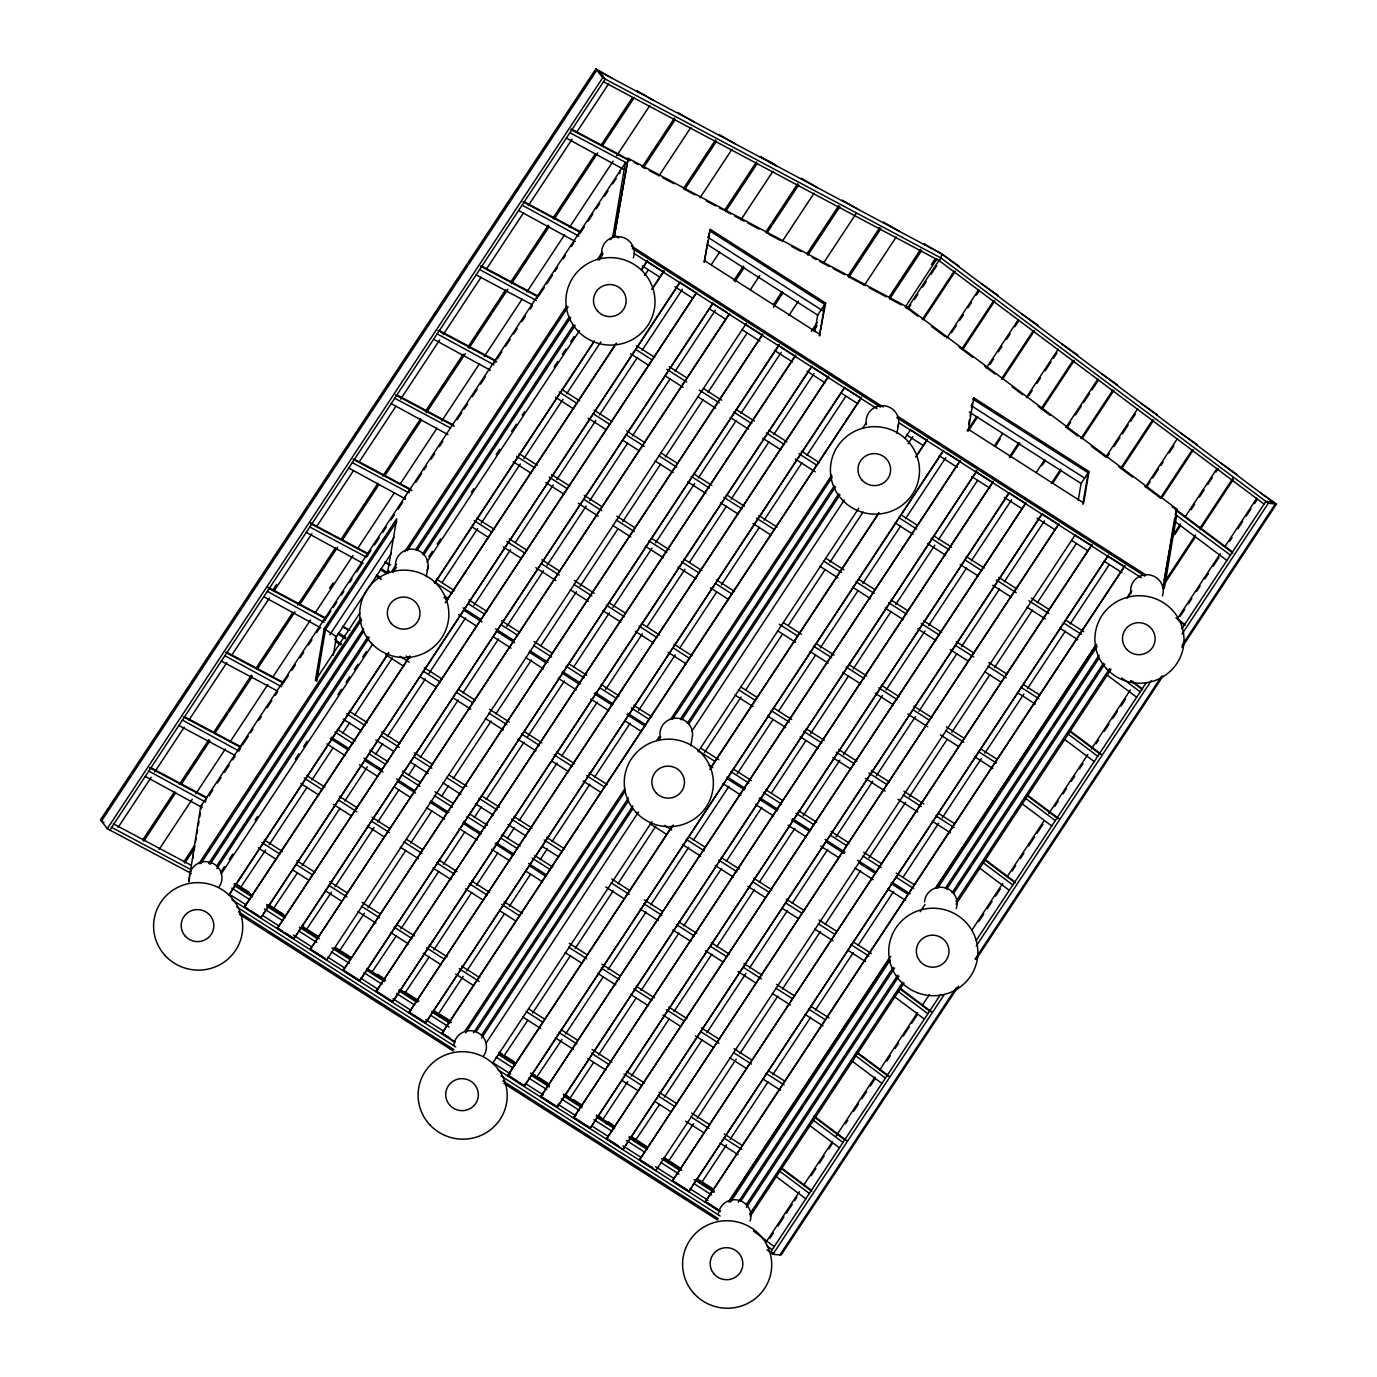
<?xml version="1.0" encoding="UTF-8"?>
<svg xmlns="http://www.w3.org/2000/svg" width="1377" height="1377" viewBox="0 0 1377 1377"><rect width="100%" height="100%" fill="white"/><g stroke="black" fill="none" stroke-linecap="round" stroke-linejoin="round"><path stroke-width="1.5" d="M569.889 132.726L625.64 162.434L200.663 806.561L188.752 881.9L189.458 877.717M190.164 873.534L190.869 869.369M192.642 858.921L193.348 854.738M194.054 850.556L194.759 846.373M195.465 842.19L196.171 838.025M196.877 833.842L197.599 829.66M198.305 825.477L199.011 821.294M199.717 817.112L200.422 812.946M201.128 808.764L201.834 804.581M206.223 797.937L205.517 802.051L148.802 771.068M209.201 795.889L209.752 792.567M239.271 750.293L239.839 746.971M239.977 749.208L240.545 745.904M240.889 887.012L265.641 850.057M680.307 282.01L260.821 917.908L244.469 906.754L409.898 655.968M282.44 684.851L283.008 681.529M260.821 917.908L679.222 283.18M273.799 908.063L297.38 872.898M324.903 620.476L325.471 617.154M385.612 574.089L387.935 570.543L396.696 518.785L324.163 628.755L315.402 680.513L359.862 613.109M316.727 681.34L325.471 629.599L396.869 521.367M713.217 303.06L293.749 938.959L277.276 928.425L695.695 293.697M333.303 655.245L336.453 636.622L324.163 628.755M293.749 938.959L712.15 304.231M366.661 557.186L367.229 553.864M367.366 556.101L367.934 552.779M746.248 323.475L326.676 960.01L310.204 949.476L728.605 314.748M404.89 499.249L405.44 495.927M409.124 492.811L409.692 489.489M779.072 345.162L359.586 981.061L343.131 970.527L762.72 334.009M426.302 576.774L428.058 566.343M359.586 981.061L779.175 344.525M372.582 971.215L396.146 936.05M812 366.213L392.514 1002.112L376.059 991.578L795.631 355.059M494.756 362.994L495.324 359.672M392.514 1002.112L809.745 369.156M405.492 992.266L429.073 957.101M844.91 387.264L425.441 1023.163L408.969 1012.629L828.558 376.11M537.219 298.62L537.787 295.298M425.441 1023.163L843.843 388.417M455.064 1042.096L442 1033.06L861.486 397.161M619.667 173.64L620.235 170.318M610.545 239.65L612.92 236.069L625.296 162.865L626.621 163.708L625.64 162.434M612.92 236.069L614.228 236.913L628.17 158.303L907.047 306.933L1176.887 509.146L1162.963 587.738L1164.271 588.581L1176.647 515.377L1175.338 514.55L1230.453 555.069M614.228 236.913L628.17 158.303M943.693 450.417L524.207 1086.315L507.855 1075.144L672.096 826.166M524.207 1086.315L942.608 451.57M537.185 1076.453L561.936 1039.497M976.603 471.468L557.134 1107.366L540.662 1096.832L960.251 460.314M557.134 1107.366L976.723 470.831M707.778 241.061L704.198 262.267L710.377 229.425L825.615 303.095L819.435 335.936L824.771 304.386M708.466 237.016L709.189 232.782M1009.53 492.518L590.062 1128.417L573.589 1117.883L993.178 481.365M590.062 1128.417L1008.463 493.672M1042.458 513.569L622.972 1149.468L606.517 1138.934L1024.918 504.206M690.789 745.818L692.562 735.387A16.335 16.008 9.6 0 0 675.264 718.174A16.335 16.008 9.6 0 0 660.254 737.143M622.972 1149.468L1041.373 514.723M635.967 1139.605L659.531 1104.457M1075.385 534.62L655.9 1170.519L639.444 1159.985L1057.846 525.257M668.878 1160.656L693.629 1123.701M814.891 331.668L817.68 315.109L825.615 303.095M1108.296 555.671L688.827 1191.553L672.355 1181.036L1091.944 544.517M688.827 1191.553L1108.416 555.034M720.102 1211.553L705.385 1201.45L1124.871 565.568M896.943 433.307L898.716 422.877M104.032 822.465L101.468 821.105L596.861 70.124L941.713 253.902L941.007 258.015L939.234 260.683L603.505 81.759M968.651 424.357L969.425 419.813M970.079 415.94L970.819 411.534M971.491 407.523L972.214 403.254M973.763 397.815L968.427 429.366L1083.665 503.053L1089 471.502L973.763 397.815L972.919 399.106L1088.226 472.827M1078.277 500.075L1081.065 483.516L1089 471.502M1082.821 504.343L1088.157 472.776M1162.963 587.738L1163.668 583.555M1164.236 580.182L1174.701 518.32M1175.321 514.602L1176.887 509.146M612.266 78.317L595.897 68.85L100.487 819.831L107.303 828.696L191.437 873.534M107.303 828.696L602.713 77.714L595.897 68.85M109.867 830.073L605.278 79.074L599.425 71.484M273.145 589.666L276.691 584.296M118.043 827.525L151.16 777.334M154.706 771.963L184.26 727.142M188.993 719.982L226.826 662.63M231.56 655.452L269.393 598.1M274.126 590.94L311.959 533.57M316.676 526.41L353.338 470.848M359.242 461.88L395.905 406.318M400.638 399.158L439.642 339.999M443.187 334.628L481.038 277.276M486.942 268.308L523.587 212.746M528.32 205.586L572.075 139.266M576.791 132.089L608.72 83.704M142.743 839.936L174.672 791.551M179.406 784.374L208.96 739.569M213.693 732.392L251.526 675.04M256.26 667.879L292.905 612.317M297.639 605.14L335.472 547.788M341.376 538.82L378.038 483.258M382.772 476.098L420.605 418.746M425.321 411.568L463.171 354.216M467.887 347.038L505.72 289.686M510.454 282.526L548.287 225.174M553.02 217.996L595.587 153.467M601.491 144.516L632.232 97.905M143.724 841.209L175.636 792.808M181.557 783.84L209.941 740.826M214.657 733.666L252.49 676.314M257.224 669.136L295.057 611.784M299.79 604.606L337.623 547.254M342.357 540.094L379.002 484.532M384.923 475.564L421.569 420.002M426.302 412.842L465.323 353.682M468.868 348.312L507.889 289.17M511.435 283.782L549.268 226.43M554.002 219.27L597.738 152.95M602.472 145.773L634.401 97.388M329.585 588.254L333.131 582.884M159.13 849.42L192.229 799.228M195.775 793.858L225.329 749.036M230.062 741.876L267.895 684.524M272.629 677.346L310.462 619.994M315.195 612.817L353.028 555.465M357.762 548.304L394.407 492.742M400.328 483.775L436.974 428.213M441.707 421.052L479.54 363.683M484.274 356.523L522.107 299.17M526.84 291.993L564.673 234.641M569.389 227.463L613.144 161.161M616.689 155.773L649.789 105.599M209.27 795.424L212.798 790.071M217.497 782.962L221.026 777.626M224.537 772.273L229.236 765.164M232.765 759.811L235.106 756.266M242.421 745.181L248.29 736.265M250.648 732.702L253.007 729.139M258.876 720.223L261.234 716.66M267.104 707.744L271.82 700.618M275.348 695.265L277.689 691.702M283.696 682.596L288.413 675.47M291.941 670.117L295.47 664.764M300.169 657.638L303.697 652.285M308.396 645.159L311.925 639.806M316.624 632.68L320.152 627.327M324.989 620.011L330.876 611.095M333.217 607.532L336.745 602.179M341.462 595.053L343.802 591.49M349.689 582.574L352.03 579.011M356.746 571.868L362.616 562.952M367.452 555.637L370.981 550.284M374.51 544.948L379.209 537.805M382.737 532.469L386.266 527.116M390.965 519.99L394.493 514.637M398.022 509.283L402.738 502.157M415.802 482.346L421.672 473.447M424.03 469.867L426.388 466.304M431.087 459.178L434.616 453.825M439.315 446.699L442.843 441.346M457.078 419.761L461.794 412.635M464.135 409.072L467.664 403.719M472.363 396.593L477.079 389.45M480.607 384.114L485.306 376.971M497.2 358.967L501.899 351.824M505.428 346.488L510.127 339.344M513.655 334.009L517.184 328.655M521.883 321.529L525.412 316.176M530.128 309.05L532.469 305.47M538.476 296.365L544.363 287.466M546.721 283.886L552.59 274.987M554.948 271.407L557.289 267.844M563.176 258.928L565.534 255.365M571.403 246.449L573.761 242.886M579.769 233.78L584.468 226.654M587.996 221.301L592.712 214.175M596.224 208.822L599.752 203.486M604.469 196.343L607.997 190.99M612.696 183.864L616.225 178.511M329.757 634.917L394.166 537.305M183.829 861.83L194.467 845.702M642.577 166.393L674.489 118.009M184.793 863.086L194.26 848.748M643.541 167.667L675.47 119.283M335.248 638.429L391.447 553.227M198.925 863.637L360.981 617.98M391.739 571.369L396.456 564.191M404.735 551.643L566.79 305.987M597.549 259.375L602.265 252.198M613.109 235.811L614.882 233.126M200.835 863.586L361.703 619.719M393.047 572.212L396.008 567.72M407.248 550.697L568.099 306.83M598.857 260.219L603.006 253.936M658.946 175.877L690.875 127.476M208.684 863.499L363.648 628.618M415.682 549.716L569.458 316.607M210.01 864.343L363.769 631.251M417.007 550.559L570.767 317.45M216.671 866.064L368.072 636.553M422.498 554.07L573.899 324.559M216.809 868.698L369.397 637.396M423.806 554.914L575.207 325.385M220.888 872.002L224.434 866.632M229.167 859.455L232.713 854.084M255.158 820.055L257.516 816.475M295.332 759.157L298.878 753.787M303.611 746.609L307.157 741.239M337.864 694.662L341.41 689.292M346.143 682.131L349.689 676.761M354.423 669.583L357.968 664.213M362.685 657.053L366.23 651.682M428.849 556.738L432.395 551.368M437.129 544.208L440.674 538.82M471.399 492.26L473.757 488.68M496.219 454.634L499.748 449.263M511.573 431.345L516.306 424.185M522.21 415.234L524.568 411.654M554.105 366.867L557.651 361.497M562.384 354.337L565.93 348.949M570.646 341.789L574.192 336.418M221.112 873.999L372.513 644.488M426.922 562.005L579.51 330.687M683.646 188.288L715.575 139.903M684.627 189.561L716.539 141.16M229.184 894.43L388.71 652.612M434.788 582.764L594.313 340.945M641.579 269.29L647.483 260.339M229.081 895.067L388.607 653.249M434.684 583.383L594.21 341.565M641.475 269.926L647.379 260.959M269.186 844.669L307.105 787.196M311.839 780.019L333.165 747.694M342.632 733.321L349.741 722.546M354.491 715.369L392.393 657.896M442.155 582.471L477.681 528.596M481.244 523.208L520.334 463.946M523.897 458.558L562.986 399.296M566.532 393.908L600.888 341.823M644.729 275.383L648.274 269.995M700.032 197.772L731.944 149.37M446.527 600.441L615.502 344.302M652.13 288.774L663.955 270.856M244.366 907.374L409.795 656.605M445.236 602.868L616.569 343.131M652.027 289.394L663.834 271.493M709.534 230.699L710.377 229.425M724.56 210.32L756.489 161.918M725.524 211.593L757.453 163.192M302.114 865.72L340.016 808.247M344.766 801.07L367.263 766.937M375.56 754.372L382.668 743.597M387.402 736.42L425.321 678.947M428.867 673.56L465.598 617.894M473.895 605.312L510.609 549.647M515.342 542.469L553.261 484.997M556.807 479.609L595.914 420.346M599.46 414.959L637.362 357.486M642.112 350.309L682.39 289.256M711.375 264.608L719.655 252.06M740.929 219.786L772.858 171.402M277.276 928.425L696.762 292.544M733.872 280.46L743.339 266.122M765.801 232.076L797.713 183.675M331.478 892.158L306.727 929.114L318.259 936.48M335.041 886.771L374.131 827.508M377.677 822.121L399.003 789.796M408.487 775.423L415.596 764.648M420.329 757.47L458.231 699.998M462.982 692.82L498.526 638.945M506.805 626.363L543.536 570.698M547.082 565.31L586.189 506.047M589.735 500.66L627.637 443.187M632.387 436.01L670.289 378.537M675.04 371.36L715.317 310.307M734.853 281.734L744.303 267.396M766.765 233.333L798.694 184.948M310.204 949.476L729.69 313.595M750.258 289.945L759.708 275.607M782.17 241.543L814.1 193.159M339.534 950.922L364.406 913.209M367.952 907.822L405.871 850.349M410.604 843.172L431.93 810.846M441.415 796.474L448.506 785.699M453.257 778.521L491.159 721.049M495.892 713.871L531.436 659.996M540.92 645.624L576.464 591.749M580.01 586.361L617.929 528.888M622.662 521.711L660.564 464.238M665.315 457.061L703.217 399.588M707.95 392.411L747.057 333.148M773.771 304.145L782.05 291.597M806.87 253.97L838.8 205.569M773.564 307.209L783.014 292.871M807.851 255.227L839.763 206.843M343.131 970.527L762.617 334.645M788.969 315.419L798.419 301.081M823.257 263.437L856.356 213.246M400.879 928.873L438.798 871.4M443.532 864.222L464.858 831.897M474.325 817.525L481.434 806.75M486.184 799.572L524.086 742.1M527.632 736.712L564.363 681.047M573.848 666.675L609.374 612.799M612.937 607.412L652.027 548.149M655.59 542.762L694.679 483.499M698.225 478.112L736.144 420.639M740.878 413.461L781.155 352.409M811.294 331.409L817.215 322.459M847.957 275.848L879.869 227.463M376.059 991.578L795.527 355.696M813.446 330.893L816.991 325.506M848.92 277.121L880.85 228.72M864.326 285.332L896.255 236.93M433.807 949.923L471.709 892.451M476.459 885.273L497.768 852.948M507.252 838.576L514.361 827.801M519.095 820.623L557.014 763.151M561.747 755.973L597.291 702.098M605.587 689.516L642.302 633.85M647.035 626.673L684.954 569.2M689.688 562.023L726.419 506.34M731.153 499.162L769.054 441.69M773.805 434.512L814.082 373.46M408.969 1012.629L828.455 376.747M888.767 297.604L920.697 249.22M889.749 298.878L921.661 250.476M931.368 264.591L934.914 259.22M463.171 976.362L438.299 1014.074L435.132 1011.2M466.734 970.974L504.636 913.502M509.37 906.324L530.696 873.999M540.18 859.627L547.289 848.852M552.022 841.674L589.924 784.202M594.675 777.024L630.201 723.149M638.498 710.566L675.229 654.901M679.963 647.724L716.694 592.041M721.428 584.864L759.329 527.391M764.08 520.213L801.982 462.741M806.715 455.563L845.822 396.301M937.066 258.687L905.154 307.088L906.204 308.224L907.047 306.933M907.288 308.448L939.217 260.064M908.459 308.551L910.817 304.971M914.362 299.601L917.925 294.213M922.642 287.053L926.187 281.683M930.921 274.505L936.842 265.537M441.897 1033.679L861.382 397.781M922.194 319.619L954.106 271.235M923.365 319.722L955.277 271.338M465.099 1030.908L624.797 788.832M656.726 740.43L659.084 736.833M670.926 718.914L831.794 475.048M862.536 428.436L866.081 423.049M465.65 1032.905L625.33 790.828M658.447 740.619L660.822 737.039M672.647 719.104L832.328 477.044M473.499 1032.819L628.446 797.92M680.496 719.035L834.273 485.926M475.994 1031.872L628.583 800.571M681.822 719.878L835.581 486.769M481.485 1035.384L632.886 805.872M687.295 723.39L838.713 493.861M481.623 1038.017L633.024 808.506M688.62 724.216L840.022 494.704M946.791 338.053L978.703 289.652M951.507 332.786L956.223 325.609M959.769 320.239L963.332 314.851M968.048 307.691L971.594 302.303M976.327 295.143L978.703 291.563M485.926 1043.318L638.515 812M691.736 731.325L844.325 500.006M961.68 349.224L993.609 300.823M962.85 349.328L994.779 300.926M492.467 1063.474L651.992 821.656M698.07 751.79L858.766 508.182M904.861 438.316L910.765 429.366M527.839 1020.254L504.275 1055.419L514.155 1061.719M532.572 1013.076L570.474 955.604M575.225 948.426L613.126 890.953M617.877 883.759L655.779 826.303M704.353 752.668L741.067 697.003M745.818 689.808L782.532 634.143M788.453 625.158L825.184 569.493M829.918 562.315L863.086 512.02M908.114 443.79L912.848 436.595M711.1 767.058L878.887 512.692M915.516 457.164L927.323 439.263M507.752 1075.781L673.181 825.012M709.809 769.485L878.784 513.328M916.583 456.011L927.22 439.883M986.517 367.831L1018.446 319.447M990.063 364.354L993.609 358.984M998.342 351.806L1001.888 346.436M1006.604 339.258L1010.15 333.888M1014.883 326.71L1018.429 321.34M565.499 1034.11L603.401 976.654M608.152 969.46L646.054 912.004M650.787 904.809L688.707 847.354M693.44 840.159L728.984 786.284M737.28 773.719L772.807 719.844M778.728 710.859L815.459 655.194M820.193 648.016L858.112 590.544M862.845 583.366L900.747 525.894M905.498 518.716L945.775 457.646M967.136 430.984L976.603 416.646M1001.423 379.002L1033.352 330.6M968.306 431.087L977.773 416.749M1002.594 379.105L1034.523 330.704M540.662 1096.832L960.148 460.934M994.349 446.01L1002.611 433.462M1026.261 397.609L1058.19 349.224M995.519 446.114L1000.236 438.936M1028.619 395.922L1032.165 390.552M1036.898 383.374L1040.444 378.004M1045.177 370.826L1051.081 361.876M1053.439 358.295L1056.985 352.908M593.676 1062.356L569.992 1098.261L565.172 1094.354M598.427 1055.161L636.329 997.705M641.062 990.511L678.981 933.055M683.715 925.86L721.617 868.405M726.367 861.21L761.894 807.335M771.378 792.98L805.734 740.895M810.468 733.717L848.387 676.245M853.12 669.067L891.022 611.595M895.773 604.417L934.863 545.154M938.408 539.767L977.515 480.504M1009.238 457.181L1018.705 442.843M1041.167 408.78L1073.096 360.395M573.589 1117.883L993.075 481.984M1010.408 457.284L1019.875 442.946M1042.337 408.883L1074.267 360.499M627.792 1081.599L602.902 1119.312L599.752 1116.454M631.337 1076.212L669.256 1018.756M673.99 1011.561L711.892 954.106M716.642 946.911L754.544 889.456M759.278 882.261L794.822 828.386M803.118 815.821L839.85 760.156M843.395 754.768L882.485 695.505M886.048 690.118L925.137 630.855M928.683 625.468L966.602 567.995M971.336 560.818L1011.613 499.748M1036.451 472.208L1044.73 459.66M1066.005 427.386L1097.934 379.002M1042.337 465.133L1044.713 461.553M1067.175 427.507L1070.721 422.119M1075.454 414.959L1081.358 405.991M1083.733 402.411L1089.637 393.443M1092.013 389.863L1097.917 380.895M606.517 1138.934L1026.003 503.035M1051.357 483.379L1060.806 469.041M1080.911 438.557L1112.823 390.173M1052.527 483.482L1060.789 470.934M1082.081 438.661L1113.993 390.276M664.265 1097.262L702.167 1039.807M706.917 1032.612L746.007 973.35M749.553 967.962L787.472 910.507M792.205 903.312L827.749 849.437M836.046 836.872L872.76 781.207M876.323 775.819L915.412 716.556M918.975 711.169L956.877 653.696M961.611 646.519L999.53 589.046M1004.263 581.869L1044.541 520.799M639.444 1159.985L1058.913 524.086M1105.748 457.181L1137.66 408.78M1106.919 457.284L1109.277 453.704M1114.01 446.527L1119.914 437.559M1122.289 433.979L1128.193 425.011M1130.569 421.431L1135.285 414.27M1120.654 468.352L1152.566 419.951M1121.825 468.455L1153.737 420.054M697.192 1118.313L736.282 1059.051M739.845 1053.663L777.747 996.208M782.48 989.013L820.399 931.558M825.133 924.363L860.677 870.488M868.956 857.923L905.687 802.257M909.25 796.87L947.152 739.397M951.886 732.22L989.805 674.747M994.538 667.57L1032.44 610.097M1037.191 602.919L1076.28 543.657M672.355 1181.036L1091.841 545.137M1145.492 486.959L1177.404 438.557M1146.662 487.062L1150.208 481.692M1152.566 478.094L1158.487 469.144M1160.845 465.546L1163.204 461.966M1169.125 453.016L1173.858 445.838M701.685 1182.464L726.557 1144.752M730.12 1139.364L768.022 1081.909M772.755 1074.714L810.674 1017.259M815.408 1010.064L853.31 952.609M858.06 945.414L893.587 891.539M903.071 877.183L938.615 823.308M942.161 817.921L981.267 758.658M984.813 753.271L1023.903 694.008M1027.466 688.62L1065.368 631.148M1070.101 623.97L1109.208 564.708M1160.381 498.13L1192.31 449.728M1161.551 498.233L1193.48 449.831M705.282 1202.087L1124.768 566.188M728.949 1201.226L888.458 959.408M935.723 887.769L1095.249 645.951M1128.331 595.793L1130.689 592.213M728.743 1202.018L890.712 956.464M920.266 911.677L924.983 904.517M935.62 888.389L1096.591 644.367M1127.04 598.203L1131.774 591.043M730.464 1202.207L890.144 960.148M937.462 888.423L1097.142 646.364M1172.223 536.462L1180.502 523.914M1185.218 516.736L1217.148 468.352M1174.581 534.758L1180.485 525.807M1191.122 509.679L1194.668 504.292M1199.401 497.131L1204.135 489.954M1207.681 484.584L1212.414 477.406M1215.96 472.036L1218.318 468.455M738.313 1202.138L893.26 967.239M945.311 888.337L1099.087 655.245M740.809 1201.192L894.585 968.083M946.619 889.181L1099.207 657.879M746.3 1204.686L897.701 975.174M952.109 892.692L1103.511 663.18M746.437 1207.336L899.026 976.018M953.435 893.535L1104.836 664.024M1164.667 581.679L1195.408 535.068M1200.124 527.907L1233.241 477.716M1164.649 583.573L1195.391 536.978M1200.124 529.801L1233.224 479.609M749.553 1214.428L902.727 982.214M955.965 901.522L1109.724 668.43M750.293 1216.149L904.052 983.058M956.103 904.173L1111.05 669.274M766.214 1241.951L799.314 1191.759M804.048 1184.599L832.431 1141.567M835.977 1136.197L874.997 1077.055M879.714 1069.877L917.564 1012.525M922.28 1005.365L929.389 994.607M971.938 930.077L1002.68 883.483M1007.413 876.306L1044.076 820.744M1048.792 813.583L1087.813 754.424M1091.359 749.054L1130.379 689.911M1177.679 618.204L1220.246 553.692M1224.962 546.514L1256.891 498.13M769.76 1238.457L773.306 1233.086M778.022 1225.926L783.943 1216.958M786.301 1213.378L792.223 1204.41M794.581 1200.83L796.939 1197.25M811.139 1175.734L815.855 1168.557M819.418 1163.186L824.135 1156.026M828.868 1148.848L832.414 1143.478M845.426 1123.752L847.784 1120.172M853.706 1111.205L858.422 1104.044M861.968 1098.657L866.701 1091.496M870.247 1086.109L874.98 1078.948M886.805 1061.03L890.351 1055.643M895.084 1048.482L898.63 1043.095M903.364 1035.934L909.268 1026.967M911.626 1023.386L917.547 1014.419M979.03 921.23L983.763 914.053M987.309 908.682L992.025 901.505M995.588 896.134L1000.304 888.957M1012.129 871.039L1015.675 865.651M1020.409 858.491L1023.954 853.12M1028.688 845.943L1034.592 836.975M1036.967 833.395L1042.871 824.444M1054.696 806.509L1058.242 801.139M1062.975 793.961L1066.521 788.591M1071.254 781.413L1074.8 776.043M1079.534 768.865L1083.079 763.495M1096.075 743.787L1098.45 740.189M1104.354 731.239L1109.087 724.061M1112.633 718.691L1117.367 711.513M1120.912 706.143L1125.646 698.965M1180.02 616.517L1184.754 609.357M1188.299 603.987L1191.845 598.599M1196.579 591.439L1200.124 586.051M1204.858 578.891L1208.404 573.503M1213.137 566.343L1219.041 557.375M1229.678 541.247L1232.054 537.667M1237.957 528.699L1242.691 521.539M1246.237 516.151L1250.97 508.991M1254.516 503.603L1256.874 500.023M940.698 994.314L770.432 1252.416L773.943 1252.726M976.155 940.543L1146.421 682.458M1181.896 628.687L1265.842 501.435L1272.847 502.054M766.989 1249.834L772.91 1254.275L944.364 994.383M976.276 945.999L1151.258 680.737M1182 634.126L1268.32 503.293L1276.513 504.016L1181.931 647.414M779.933 1254.912L956.103 987.843M975.019 959.167L1161.827 675.987M1181.931 645.503L1275.343 503.913L941.713 253.902M958.461 986.156L781.103 1255.015L772.91 1254.275M976.19 959.27L1162.997 676.09M942.763 254.693L958.84 265.95L957.669 265.847M982.249 284.282L998.325 295.556L997.155 295.453M1021.992 314.059L1038.069 325.333L1036.898 325.23M1061.736 343.837L1077.812 355.111L1076.642 355.008M1101.48 373.632L1117.556 384.889L1116.386 384.785M1141.223 403.409L1157.282 414.684L1156.112 414.58M1180.95 433.187L1197.026 444.461L1195.856 444.358M1220.693 462.965L1236.77 474.239L1235.599 474.136M1260.437 492.742L1276.513 504.016M605.708 1123.598L611.973 1125.009M602.713 77.714L941.007 258.015L1268.32 503.293M571.627 129.163L630.391 160.489M634.177 162.503L637.964 164.517M641.751 166.548L645.555 168.562M649.342 170.576L658.826 175.636M662.612 177.65L673.973 183.709M683.457 188.769L694.834 194.828M706.194 200.887L715.679 205.93M719.465 207.961L723.269 209.975M727.056 212.006L730.843 214.02M734.63 216.034L744.114 221.095M747.9 223.108L759.278 229.167M768.745 234.228L780.122 240.286M791.5 246.345L800.966 251.389M812.344 257.447L816.131 259.478M819.935 261.492L829.402 266.553M833.188 268.567L844.566 274.625M848.352 276.639L865.41 285.745M869.214 287.759L886.272 296.847M890.058 298.878L901.436 304.937M570.715 129.421L629.461 160.73M566.36 138.096L623.075 169.061M523.862 201.593L580.733 231.887M522.933 201.834L579.803 232.145M522.124 205.139L578.839 236.121M518.578 210.509L575.311 241.491M481.399 265.95L538.269 296.262M480.47 266.209L537.34 296.52M479.661 269.513L536.376 300.496M476.115 274.884L531.866 304.592M438.936 330.325L495.806 360.636M438.006 330.583L496.77 361.893M437.197 333.888L493.913 364.853M433.652 339.241L490.384 370.224M396.473 394.7L453.343 425.011M395.543 394.958L454.307 426.268M394.734 398.246L450.486 427.972M391.188 403.616L447.921 434.598M354.009 459.075L410.88 489.369M353.08 459.316L411.843 490.642M352.271 462.62L408.022 492.329M348.725 467.991L405.458 498.973M384.923 561.833L390.586 564.863M309.653 522.434L368.416 553.743M385.474 562.832L389.261 564.863M310.617 523.69L367.487 554.002M309.808 526.995L365.559 556.704M306.262 532.365L362.994 563.331M342.46 626.208L349.999 630.236M267.19 586.791L325.953 618.118M343.011 627.206L348.691 630.236M268.154 588.065L325.024 618.376M267.345 591.37L324.06 622.335M263.799 596.723L320.531 627.705M226.62 652.182L283.49 682.493M225.69 652.44L282.56 682.734M224.881 655.727L281.596 686.71M221.336 661.098L277.087 690.806M184.157 716.556L241.027 746.85M183.227 716.797L240.097 747.109M182.418 720.102L239.133 751.085M178.872 725.472L234.624 755.181M150.541 767.505L207.411 797.817M149.611 767.764L206.481 798.075M145.256 776.421L201.989 807.404L200.663 806.561M113.362 823.825L190.887 865.135M111.64 827.388L191.3 869.851M709.448 230.647L824.84 304.437M707.726 237.171L823.102 310.944M971.112 405.578L1084.697 478.198M707.795 244.848L817.766 315.161M969.374 412.084L1081.152 483.568M705.041 260.976L820.279 334.645M615.089 235.622L618.703 237.928M631.389 246.035L883.105 406.99M897.597 416.25L1145.698 574.88M632.353 248.48L880.454 407.11M896.737 417.541L1144.838 576.171M645.796 260.511L663.903 272.095M680.204 282.509L696.487 292.922M712.787 303.353L727.263 312.613M745.37 324.18L761.67 334.611M777.971 345.025L796.078 356.609M812.361 367.022L828.661 377.436M844.962 387.849L861.262 398.28M911.953 430.691L926.428 439.951M946.343 452.689L960.836 461.949M975.329 471.209L993.419 482.776M1009.72 493.207L1026.02 503.621M1042.32 514.034L1058.603 524.465M1074.903 534.878L1091.204 545.292M1107.487 555.723L1123.787 566.136M634.195 253.488L876.874 408.642M898.596 422.532L1141.258 577.686M642.25 265.881L660.358 277.465M674.85 286.726L692.958 298.293M709.241 308.706L725.541 319.137M741.842 329.551L759.949 341.135M774.425 350.395L792.532 361.962M807.025 371.222L825.133 382.806M841.416 393.22L857.716 403.633M906.6 434.891L922.9 445.322M939.2 455.735L957.29 467.319M971.783 476.58L989.891 488.147M1004.367 497.407L1022.474 508.991M1036.967 518.251L1055.075 529.818M1071.358 540.249L1087.658 550.662M1103.958 561.076L1122.066 572.66M636.604 345.782L654.712 357.349M669.188 366.609L687.295 378.193M703.595 388.607L721.703 400.191M736.179 409.451L754.286 421.018M768.779 430.278L786.887 441.862M801.362 451.122L819.47 462.706M900.954 514.791L917.237 525.205M933.537 535.636L951.645 547.203M966.138 556.463L984.228 568.047M998.721 577.307L1016.828 588.891M1031.304 598.152L1049.412 609.718M1065.712 620.132L1083.819 631.716M635.967 349.569L652.25 359.982M666.743 369.243L686.658 381.98M699.327 390.087L719.242 402.824M733.734 412.084L751.842 423.651M766.318 432.912L784.425 444.496M798.918 453.756L817.026 465.323M898.492 517.425L916.6 528.992M931.093 538.269L949.201 549.836M965.484 560.25L981.784 570.68M996.277 579.941L1016.192 592.678M1028.86 600.768L1048.775 613.505M1063.268 622.765L1081.375 634.349M630.614 353.769L648.722 365.353M665.022 375.766L683.112 387.35M697.605 396.61L715.713 408.177M730.189 417.438L748.296 429.022M762.789 438.282L780.897 449.849M795.372 459.109L815.287 471.846M894.964 522.795L913.071 534.362M927.547 543.622L945.655 555.206M960.148 564.467L978.238 576.034M992.731 585.294L1010.838 596.878M1027.139 607.291L1045.246 618.875M1059.722 628.136L1077.83 639.703M561.558 389.312L579.648 400.879M594.141 410.157L612.249 421.723M626.724 430.984L644.832 442.568M661.132 452.981L677.432 463.395M693.715 473.826L711.823 485.392M726.316 494.653L744.423 506.237M758.899 515.497L777.007 527.064M825.89 558.322L843.998 569.906M858.491 579.166L874.774 589.58M891.074 600.011L907.374 610.424M923.674 620.838L941.765 632.422M956.258 641.682L974.365 653.249M988.841 662.509L1006.948 674.093M1023.249 684.507L1039.549 694.937M559.096 391.946L577.204 403.513M593.504 413.926L609.787 424.357M626.087 434.771L644.195 446.355M658.688 455.615L676.778 467.182M691.271 476.442L709.379 488.026M723.854 497.286L741.962 508.853M756.455 518.131L774.562 529.697M823.446 560.955L841.554 572.539M856.029 581.8L874.137 593.367M888.63 602.627L906.737 614.211M921.213 623.471L939.321 635.038M955.621 645.469L973.728 657.036M988.204 666.296L1006.312 677.88M1020.805 687.14L1038.912 698.724M555.568 397.299L573.658 408.883M588.151 418.143L606.259 429.71M622.559 440.141L638.842 450.554M655.142 460.968L673.25 472.552M687.725 481.812L705.833 493.396M720.326 502.657L738.433 514.223M752.909 523.484L771.017 535.068M819.9 566.326L838.008 577.892M852.501 587.153L870.608 598.737M885.084 607.997L903.192 619.564M917.684 628.841L935.775 640.408M950.268 649.669L968.375 661.253M984.675 671.666L1000.959 682.08M1017.259 692.511L1035.366 704.077M519.095 453.687L537.185 465.254M551.678 474.514L569.785 486.098M584.261 495.359L602.369 506.925M616.862 516.186L634.969 527.77M651.252 538.183L669.36 549.767M683.853 559.028L701.96 570.612M716.436 579.872L734.543 591.439M783.427 622.697L801.534 634.281M816.027 643.541L834.135 655.108M848.611 664.368L866.718 675.952M881.211 685.212L899.301 696.779M913.794 706.057L931.902 717.624M946.378 726.884L964.485 738.468M980.785 748.881L997.086 759.295M516.633 456.303L534.741 467.887M549.234 477.148L567.324 488.732M583.624 499.145L601.732 510.712M616.225 519.972L634.315 531.556M648.808 540.817L666.916 552.401M681.391 561.661L699.499 573.228M715.799 583.659L732.099 594.072M779.175 624.177L797.283 635.744M813.566 646.157L831.674 657.741M846.167 667.002L864.274 678.586M878.75 687.846L896.857 699.413M913.158 709.826L929.441 720.257M945.741 730.671L963.848 742.255M978.341 751.515L996.449 763.082M513.105 461.674L531.195 473.258M545.688 482.518L563.795 494.085M578.271 503.345L598.186 516.082M612.679 525.343L630.786 536.927M645.262 546.187L663.37 557.754M677.863 567.014L695.97 578.598M710.446 587.859L728.553 599.443M777.437 630.683L795.545 642.267M810.037 651.528L828.145 663.112M842.621 672.372L860.728 683.939M875.221 693.199L893.312 704.783M907.804 714.043L927.719 726.781M940.388 734.87L958.495 746.454M974.796 756.868L992.903 768.452M476.631 518.045L494.722 529.629M509.215 538.889L527.322 550.473M541.798 559.733L559.905 571.3M574.398 580.56L594.313 593.298M608.789 602.558L625.089 612.972M641.389 623.402L659.497 634.969M673.973 644.229L692.08 655.813M740.964 687.071L757.264 697.485M773.564 707.898L791.672 719.482M806.147 728.743L824.255 740.327M838.748 749.587L856.838 761.154M871.331 770.414L889.439 781.998M903.914 791.259L923.847 803.996M938.322 813.256L954.622 823.67M474.17 520.678L492.277 532.262M506.77 541.522L524.861 553.089M541.161 563.52L559.269 575.087M573.761 584.347L591.852 595.931M606.345 605.192L624.452 616.758M638.928 626.019L657.036 637.603M673.336 648.016L689.636 658.447M738.52 689.705L754.82 700.118M771.103 710.532L789.21 722.116M803.703 731.376L821.811 742.943M836.287 752.203L854.394 763.787M868.887 773.048L886.995 784.632M903.278 795.045L921.385 806.612M935.878 815.872L953.986 827.457M472.449 527.202L488.732 537.615M503.225 546.876L521.332 558.46M535.808 567.72L555.723 580.457M570.216 589.717L588.323 601.284M602.799 610.545L620.907 622.129M635.399 631.389L653.507 642.973M667.983 652.233L686.09 663.8M734.974 695.058L753.081 706.642M767.574 715.902L785.682 727.469M800.157 736.729L818.265 748.313M832.758 757.574L850.848 769.158M865.341 778.418L885.256 791.138M897.924 799.245L917.857 811.982M932.332 821.243L950.44 832.827M436.354 579.097L454.462 590.664M468.937 599.942L487.045 611.508M501.538 620.769L519.645 632.353M534.121 641.613L552.229 653.18M568.529 663.611L586.636 675.178M601.112 684.438L619.22 696.022M633.713 705.282L651.82 716.849M700.704 748.107L718.811 759.691M733.287 768.951L751.394 780.535M765.887 789.796L782.17 800.209M798.471 810.623L816.578 822.207M831.054 831.467L849.161 843.034M863.654 852.294L881.762 863.878M896.238 873.138L914.345 884.722M433.91 581.731L452.017 593.298M468.3 603.728L484.601 614.142M500.901 624.556L517.184 634.969M533.484 645.4L551.592 656.967M566.067 666.227L584.175 677.811M600.475 688.225L616.776 698.655M631.251 707.916L649.359 719.482M698.242 750.74L714.543 761.154M730.843 771.585L748.95 783.152M763.426 792.412L781.534 803.996M796.026 813.256L814.134 824.823M830.417 835.254L846.717 845.667M863.018 856.081L881.125 867.665M895.601 876.925L913.708 888.509M444.857 596.344L448.472 598.668M462.947 607.928L481.055 619.495M495.548 628.773L513.655 640.339M529.938 650.753L548.046 662.337M562.539 671.597L580.646 683.181M595.122 692.442L613.23 704.008M627.723 713.269L645.83 724.853M709.189 765.371L712.821 767.678M727.297 776.938L745.405 788.522M759.897 797.782L778.005 809.349M792.481 818.626L810.588 830.193M825.064 839.454L844.996 852.191M857.664 860.298L875.772 871.865M892.072 882.296L910.163 893.862M443.996 597.635L447.628 599.959M463.911 610.372L482.019 621.956M496.512 631.217L514.619 642.784M529.095 652.044L545.395 662.457M561.696 672.888L579.786 684.455M594.279 693.715L612.386 705.299M626.862 714.56L644.97 726.144M726.454 778.229L744.561 789.813M759.037 799.073L777.144 810.64M791.637 819.9L809.745 831.484M826.028 841.898L844.135 853.482M858.628 862.742L874.911 873.156M891.212 883.569L907.512 894M458.575 614.572L476.666 626.156M492.966 636.57L511.074 648.154M525.566 657.414L543.657 668.981M558.15 678.241L576.257 689.825M590.733 699.086L608.841 710.67M625.141 721.083L641.441 731.497M722.908 783.599L741.015 795.166M755.508 804.426L773.616 816.01M788.092 825.271L806.199 836.855M820.692 846.115L838.782 857.682M855.083 868.095L873.19 879.679M887.683 888.94L905.791 900.524M387.935 570.543L389.261 571.386M381.068 568.546L388.194 573.09M380.362 569.613L386.025 573.228M376.816 574.984L380.672 577.445M376.11 576.051L381.463 579.476M406.181 656.054L409.795 658.361M424.288 667.621L442.396 679.205M458.696 689.619L474.979 700.05M489.472 709.31L509.387 722.047M523.862 731.307L541.97 742.874M556.463 752.135L574.57 763.719M589.046 772.979L607.154 784.546M688.638 836.648L704.921 847.062M721.221 857.492L739.329 869.059M753.821 878.319L771.912 889.903M786.405 899.164L804.512 910.731M818.988 919.991L837.096 931.575M853.396 941.988L871.503 953.572M400.105 656.364L409.158 662.148M423.651 671.408L439.934 681.839M456.235 692.252L472.535 702.666M488.835 713.097L506.943 724.663M521.418 733.924L539.526 745.508M554.002 754.768L572.109 766.335M586.602 775.612L604.71 787.179M664.454 825.391L671.701 830.021M686.176 839.282L704.284 850.848M718.777 860.109L736.884 871.693M753.167 882.106L769.468 892.52M785.768 902.951L802.068 913.364M818.351 923.778L834.651 934.208M850.952 944.622L869.059 956.206M385.715 654.781L403.805 666.365M420.105 676.778L436.406 687.192M452.706 697.623L470.814 709.189M485.289 718.45L503.397 730.034M517.872 739.294L535.98 750.878M552.28 761.292L568.581 771.705M583.056 780.966L601.164 792.55M650.047 823.807L666.348 834.221M682.648 844.635L700.755 856.219M715.231 865.479L733.339 877.046M747.831 886.323L765.939 897.89M782.222 908.304L798.522 918.734M814.823 929.148L832.93 940.732M847.406 949.992L865.513 961.559M338.604 632.904L345.73 637.465M337.899 633.988L345.369 638.756M334.594 639.496L341.496 643.902M335.437 641.562L340.773 644.987M349.242 711.169L367.332 722.736M381.825 731.996L399.932 743.58M414.408 752.84L432.516 764.407M448.816 774.838L466.923 786.405M481.399 795.665L499.507 807.249M514 816.509L532.107 828.093M546.583 837.354L564.69 848.92M611.767 879.025L629.874 890.592M644.367 899.852L662.457 911.436M678.758 921.85L696.865 933.434M711.358 942.694L729.466 954.261M743.941 963.521L762.049 975.105M776.525 984.366L794.632 995.95M810.933 1006.363L829.04 1017.947M346.78 713.785L364.888 725.369M381.188 735.783L399.296 747.367M413.771 756.627L431.879 768.194M446.372 777.454L462.655 787.885M478.955 798.299L497.063 809.883M511.538 819.143L529.646 830.71M544.139 839.97L562.246 851.554M611.13 882.812L629.237 894.379M643.713 903.639L661.821 915.223M676.314 924.483L694.421 936.067M710.704 946.481L727.004 956.895M743.305 967.308L761.412 978.892M775.888 988.152L792.188 998.566M808.488 1008.997L824.771 1019.41M343.252 719.155L361.342 730.739M375.835 740L393.942 751.567M410.243 761.98L428.35 773.564M442.826 782.824L460.934 794.409M475.409 803.669L493.517 815.236M508.01 824.496L526.117 836.08M542.418 846.494L558.701 856.907M605.777 887.012L623.884 898.596M640.185 909.009L658.292 920.593M672.768 929.854L690.875 941.42M705.368 950.681L723.476 962.265M737.952 971.525L756.059 983.092M772.359 993.523L790.467 1005.09M804.943 1014.35L823.05 1025.934M337.279 729.294L355.369 740.86M369.862 750.121L387.97 761.705M402.445 770.965L420.553 782.532M435.029 791.792L453.136 803.376M469.437 813.79L487.544 825.374M502.02 834.634L520.127 846.201M534.603 855.461L552.711 867.045M334.818 731.927L352.925 743.494M369.225 753.908L385.508 764.338M401.809 774.752L419.916 786.319M434.392 795.579L452.499 807.163M466.975 816.423L485.083 827.99M501.383 838.421L517.666 848.834M532.159 858.095L550.266 869.662M331.289 737.28L349.379 748.864M363.872 758.125L381.98 769.691M396.456 778.952L414.563 790.536M430.863 800.949L448.954 812.533M463.447 821.794L481.554 833.36M496.03 842.621L514.137 854.205M528.613 863.465L546.721 875.032M330.428 738.571L348.536 750.155M364.836 760.569L382.926 772.136M397.419 781.396L415.527 792.98M430.003 802.24L446.303 812.654M462.586 823.067L480.693 834.651M495.186 843.912L513.294 855.478M529.577 865.909L545.877 876.323M326.9 743.941L344.99 755.508M359.483 764.769L377.591 776.353M393.874 786.766L410.174 797.18M426.474 807.593L444.564 819.177M459.057 828.438L477.165 840.022M491.641 849.282L509.748 860.849M526.048 871.262L542.331 881.693M306.778 775.526L324.869 787.11M339.362 796.371L357.469 807.955M371.945 817.215L390.052 828.782M406.353 839.195L422.653 849.626M438.936 860.04L457.044 871.624M471.536 880.884L489.644 892.451M504.12 901.711L522.227 913.295M569.303 943.4L587.411 954.967M601.904 964.227L619.994 975.811M636.294 986.225L654.402 997.809M668.895 1007.069L687.003 1018.636M701.478 1027.896L719.586 1039.48M734.061 1048.74L752.169 1060.307M768.469 1070.738L784.77 1081.152M304.317 778.16L322.425 789.744M338.725 800.157L356.832 811.741M371.308 821.002L389.416 832.569M403.909 841.829L422.016 853.413M436.492 862.673L454.599 874.24M469.075 883.5L487.183 895.084M501.676 904.345L519.783 915.929M568.667 947.187L586.774 958.753M601.25 968.014L619.357 979.598M633.85 988.858L651.958 1000.425M666.434 1009.685L684.541 1021.269M700.841 1031.683L718.949 1043.267M733.425 1052.527L751.532 1064.094M766.025 1073.354L784.133 1084.938M300.788 783.53L318.879 795.097M333.372 804.357L351.479 815.941M367.779 826.355L384.063 836.786M400.363 847.199L418.47 858.766M432.946 868.026L451.054 879.61M465.546 888.871L483.654 900.455M499.954 910.868L516.237 921.282M565.121 952.54L581.421 962.953M597.721 973.384L615.829 984.951M630.305 994.211L648.412 1005.795M662.905 1015.056L681.013 1026.64M695.488 1035.9L713.596 1047.467M729.896 1057.88L746.179 1068.311M762.479 1078.725L780.587 1090.309M264.315 839.901L282.405 851.485M296.898 860.745L315.006 872.312M329.482 881.573L347.589 893.157M362.082 902.417L380.19 914.001M396.473 924.415L414.58 935.981M429.073 945.242L447.181 956.826M461.656 966.086L479.764 977.67M528.648 1008.928L544.948 1019.341M561.248 1029.755L577.531 1040.169M592.024 1049.446L611.939 1062.166M626.432 1071.426L644.539 1083.011M659.015 1092.271L677.123 1103.855M691.598 1113.115L709.706 1124.682M724.199 1133.942L742.306 1145.526M261.854 842.535L279.961 854.101M296.262 864.532L312.562 874.946M328.845 885.359L346.952 896.943M361.445 906.204L379.553 917.788M394.029 927.048L412.136 938.615M426.612 947.875L444.719 959.459M459.212 968.719L479.127 981.457M526.203 1011.544L542.504 1021.975M558.787 1032.389L576.894 1043.955M591.387 1053.216L609.495 1064.8M623.97 1074.06L642.078 1085.644M658.378 1096.058L674.678 1106.471M690.961 1116.902L709.069 1128.469M723.562 1137.729L741.669 1149.313M258.325 847.905L276.416 859.472M292.716 869.885L309.016 880.316M325.316 890.73L341.599 901.143M357.9 911.574L376.007 923.141M390.483 932.401L408.59 943.985M423.083 953.245L441.191 964.812M455.667 974.073L473.774 985.657M522.658 1016.914L540.765 1028.481M555.258 1037.759L573.366 1049.326M587.841 1058.586L605.949 1070.17M622.249 1080.584L638.549 1090.997M654.832 1101.428L671.133 1111.841M685.608 1121.102L703.716 1132.686M720.016 1143.099L738.124 1154.666M237.584 884.895L249.117 892.279M268.876 904.896L283.679 914.38M301.787 925.946L305.092 928.064M336.367 948.047L339.654 950.164M341.307 951.214L351.169 957.531M377.522 974.365L384.097 978.582M404.752 991.784L418.677 1000.683M440.072 1014.367L449.952 1020.684M499.335 1052.252L502.622 1054.352M532.262 1073.303L535.55 1075.403M538.837 1077.52L548.717 1083.837M573.4 1099.621L581.645 1104.87M607.98 1121.721L612.92 1124.871M631.027 1136.455L647.483 1146.972M663.955 1157.506L680.41 1168.023M698.518 1179.607L713.338 1189.074M234.176 883.552L252.284 895.136M267.086 904.603L285.211 916.187M301.666 926.704L318.121 937.238M334.594 947.755L351.049 958.289M367.504 968.806L385.612 980.39M400.432 989.856L418.539 1001.44M433.359 1010.907L451.467 1022.491M499.197 1053.009L515.669 1063.543M530.472 1073.01L548.58 1084.594M563.4 1094.061L581.507 1105.628M596.327 1115.112L614.435 1126.679M630.89 1137.213L647.362 1147.729M663.817 1158.264L680.272 1168.78M696.745 1179.314L713.2 1189.831M234.4 884.206L252.507 895.79M267 905.05L285.108 916.634M301.408 927.048L319.516 938.632M333.991 947.892L350.292 958.306M366.592 968.737L384.699 980.304M399.192 989.581L417.3 1001.148M433.6 1011.579L449.9 1021.992M498.801 1053.25L515.101 1063.681M531.384 1074.094L549.509 1085.678M563.985 1094.939L582.092 1106.523M596.585 1115.783L614.693 1127.367M629.186 1136.627L647.293 1148.211M663.594 1158.625L681.701 1170.209M696.194 1179.469L714.302 1191.053M234.176 885.463L252.335 897.081M266.777 906.307L284.919 917.908M299.377 927.151L317.519 938.753M331.977 947.996L350.102 959.597M366.385 969.993L384.51 981.577M398.986 990.838L417.093 1002.422M431.569 1011.682L449.694 1023.266M498.577 1054.524L514.878 1064.937M531.161 1075.351L549.285 1086.935M563.761 1096.195L581.886 1107.779M596.344 1117.022L614.486 1128.624M628.945 1137.867L647.087 1149.468M661.528 1158.711L679.67 1170.312M694.111 1179.538L714.078 1192.31M231.784 888.131L249.891 899.697M264.367 908.958L282.474 920.542M298.775 930.955L316.882 942.539M331.358 951.8L349.465 963.384M363.958 972.644L382.066 984.211M396.542 993.471L414.649 1005.055M430.949 1015.469L449.057 1027.053M496.116 1057.14L512.416 1067.571M528.716 1077.984L546.824 1089.551M561.3 1098.812L579.407 1110.396M593.9 1119.656L612.008 1131.24M626.483 1140.5L644.591 1152.067M660.891 1162.498L678.999 1174.065M693.474 1183.325L711.582 1194.909M230.045 894.654L246.345 905.068M262.646 915.481L278.929 925.912M293.421 935.172L311.529 946.739M327.829 957.17L344.112 967.583M360.413 977.997L378.52 989.581M392.996 998.841L411.103 1010.408M425.596 1019.668L443.704 1031.253M492.587 1062.51L510.695 1074.077M525.171 1083.355L543.278 1094.922M557.771 1104.182L575.879 1115.766M592.162 1126.179L608.462 1136.593M622.955 1145.853L641.062 1157.437M655.538 1166.698L673.646 1178.282M689.946 1188.695L708.053 1200.262M244.469 906.754L247.757 908.854M251.044 910.954L260.924 917.271M277.397 927.805L282.337 930.955M285.624 933.055L293.852 938.322M310.307 948.856L325.127 958.323M343.234 969.907L359.707 980.424M376.162 990.958L392.617 1001.475M410.725 1013.059L425.545 1022.526M442 1033.06L450.245 1038.31M507.855 1075.144L524.31 1085.678M540.782 1096.195L557.237 1106.729M573.693 1117.246L590.165 1127.78M606.62 1138.297L618.153 1145.664M639.548 1159.348L652.715 1167.782M672.475 1180.399L687.278 1189.883M705.385 1201.45L720.205 1210.934M231.852 899.611L454.599 1042.045M498.061 1069.826L719.001 1211.089M236.655 906.875L455.77 1046.985M501.039 1075.936L720.171 1216.029M238.496 911.867L453.997 1049.67M502.898 1080.928L718.398 1218.714M239.46 914.328L453.153 1050.944M503.862 1083.372L717.555 1220.005M939.234 260.683L1264.069 504.102M907.374 308.328L917.684 316.056M931.437 326.366L945.19 336.676M958.943 346.97L972.696 357.28M984.744 366.299L995.055 374.028M1012.25 386.92L1022.56 394.648M1038.034 406.249L1050.066 415.269M1065.54 426.853L1077.571 435.872M1091.324 446.182L1105.077 456.493M1118.83 466.803L1132.582 477.096M1144.631 486.115L1160.105 497.717M1172.137 506.736L1232.312 551.833M1176.113 510.488L1232.863 553.02M1174.65 521.281L1226.907 560.439M1175.941 617.808L1184.53 624.246M1178.213 620.27L1185.098 625.433M1131.756 680.892L1142.067 688.62M1130.586 680.772L1142.635 689.808M1121.67 677.966L1140.208 691.856M1106.333 674.489L1136.679 697.227M1070.377 731.084L1101.325 754.269M1069.206 730.98L1100.171 754.166M1067.416 733.493L1097.744 756.231M1063.87 738.847L1094.216 761.584M1027.913 795.458L1058.861 818.644M1026.743 795.355L1057.708 818.54M1024.953 797.868L1055.281 820.606M1021.407 803.221L1051.753 825.959M985.45 859.816L1014.677 881.728M984.28 859.713L1015.245 882.915M982.489 862.226L1012.818 884.963M978.944 867.596L1009.289 890.334M900.524 988.566L931.472 1011.751M899.353 988.462L930.318 1011.647M897.563 990.975L927.891 1013.713M894.017 996.328L924.363 1019.066M856.339 1051.649L889.008 1076.126M856.89 1052.837L887.855 1076.022M855.1 1055.35L885.428 1078.088M851.554 1060.703L881.9 1083.441M813.876 1116.024L846.545 1140.5M814.427 1117.195L845.392 1140.397M812.637 1119.708L842.965 1142.445M809.091 1125.078L839.436 1147.816M781.981 1168.264L811.208 1190.176M780.811 1168.161L811.776 1191.363M779.021 1170.674L809.349 1193.411M775.475 1176.044L805.82 1198.782M753.477 1231.072L774.081 1246.512M767.041 1245.875L772.204 1249.731M433.669 1011.407L440.02 1017.155M940.611 253.316L924.242 243.832L925.206 245.106M899.801 231.56L883.414 222.093L884.395 223.349M858.714 209.665L842.345 200.199L843.309 201.455M817.645 187.771L801.276 178.304L802.24 179.578M735.49 144L719.121 134.516L720.085 135.789M694.421 122.105L678.035 112.639L679.016 113.895M653.352 100.211L636.966 90.744L637.947 92.001M1130.913 593.676A16.335 16.008 9.6 0 1 1148.057 574.743A16.335 16.008 9.6 0 1 1162.377 596.017M601.904 255.588A16.335 16.008 9.6 0 1 619.065 236.637A16.335 16.008 9.6 0 1 633.368 257.929M866.408 424.632A16.335 16.008 9.6 0 1 883.552 405.699A16.335 16.008 9.6 0 1 897.873 426.973M395.75 568.099A16.335 16.008 9.6 0 1 412.911 549.165A16.335 16.008 9.6 0 1 427.214 570.439M189.338 876.443A16.335 16.008 9.6 0 1 210.922 862.518A16.335 16.008 9.6 0 1 219.167 886.685M453.842 1045.487A16.335 16.008 9.6 0 1 475.426 1031.58A16.335 16.008 9.6 0 1 483.671 1055.729M718.346 1214.531A16.335 16.008 9.6 0 1 737.865 1200.055A16.335 16.008 9.6 0 1 750.069 1221.038M924.501 902.021A16.335 16.008 9.6 0 1 944.02 887.545A16.335 16.008 9.6 0 1 956.223 908.527M775.423 164.758L760.035 156.548L776.404 166.032L775.423 164.758M577.445 330.532A44.58 43.72 9.6 0 0 652.87 315.006A44.58 43.72 9.6 0 0 601.06 258.549A44.58 43.72 9.6 0 0 577.445 330.532M597.515 311.03A16.335 16.008 9.6 0 0 625.261 305.883A16.335 16.008 9.6 0 0 606.689 284.832A16.335 16.008 9.6 0 0 597.515 311.03M841.949 499.576A44.58 43.72 9.6 0 0 917.375 484.067A44.58 43.72 9.6 0 0 865.548 427.593A44.58 43.72 9.6 0 0 841.949 499.576M862.019 480.074A16.335 16.008 9.6 0 0 889.749 474.927A16.335 16.008 9.6 0 0 871.193 453.876A16.335 16.008 9.6 0 0 862.019 480.074M371.291 643.042A44.58 43.72 9.6 0 0 446.716 627.533A44.58 43.72 9.6 0 0 394.906 571.059A44.58 43.72 9.6 0 0 371.291 643.042M391.361 623.54A16.335 16.008 9.6 0 0 419.107 618.393A16.335 16.008 9.6 0 0 400.535 597.343A16.335 16.008 9.6 0 0 391.361 623.54M635.795 812.086A44.58 43.72 9.6 0 0 711.22 796.577A44.58 43.72 9.6 0 0 659.394 740.103A44.58 43.72 9.6 0 0 635.795 812.086M655.865 792.584A16.335 16.008 9.6 0 0 683.594 787.437A16.335 16.008 9.6 0 0 665.039 766.404A16.335 16.008 9.6 0 0 655.865 792.584M165.137 955.552A44.58 43.72 9.6 0 0 240.562 940.043A44.58 43.72 9.6 0 0 188.752 883.569A44.58 43.72 9.6 0 0 165.137 955.552M185.206 936.05A16.335 16.008 9.6 0 0 212.953 930.904A16.335 16.008 9.6 0 0 194.381 909.853A16.335 16.008 9.6 0 0 185.206 936.05M429.641 1124.596A44.58 43.72 9.6 0 0 505.066 1109.087A44.58 43.72 9.6 0 0 453.24 1052.613A44.58 43.72 9.6 0 0 429.641 1124.596M449.711 1105.094A16.335 16.008 9.6 0 0 477.458 1099.948A16.335 16.008 9.6 0 0 458.885 1078.914A16.335 16.008 9.6 0 0 449.711 1105.094M694.128 1293.64A44.58 43.72 9.6 0 0 769.571 1278.131A44.58 43.72 9.6 0 0 717.744 1221.657A44.58 43.72 9.6 0 0 694.128 1293.64M714.198 1274.138A16.335 16.008 9.6 0 0 741.945 1269.009A16.335 16.008 9.6 0 0 723.39 1247.958A16.335 16.008 9.6 0 0 714.198 1274.138M900.283 981.13A44.58 43.72 9.6 0 0 975.725 965.621A44.58 43.72 9.6 0 0 923.898 909.147A44.58 43.72 9.6 0 0 900.283 981.13M920.352 961.628A16.335 16.008 9.6 0 0 948.099 956.481A16.335 16.008 9.6 0 0 929.544 935.448A16.335 16.008 9.6 0 0 920.352 961.628M1106.437 668.62A44.58 43.72 9.6 0 0 1181.879 653.111A44.58 43.72 9.6 0 0 1130.052 596.637A44.58 43.72 9.6 0 0 1106.437 668.62M1126.506 649.118A16.335 16.008 9.6 0 0 1154.253 643.971A16.335 16.008 9.6 0 0 1135.698 622.938A16.335 16.008 9.6 0 0 1126.506 649.118"/></g></svg>
